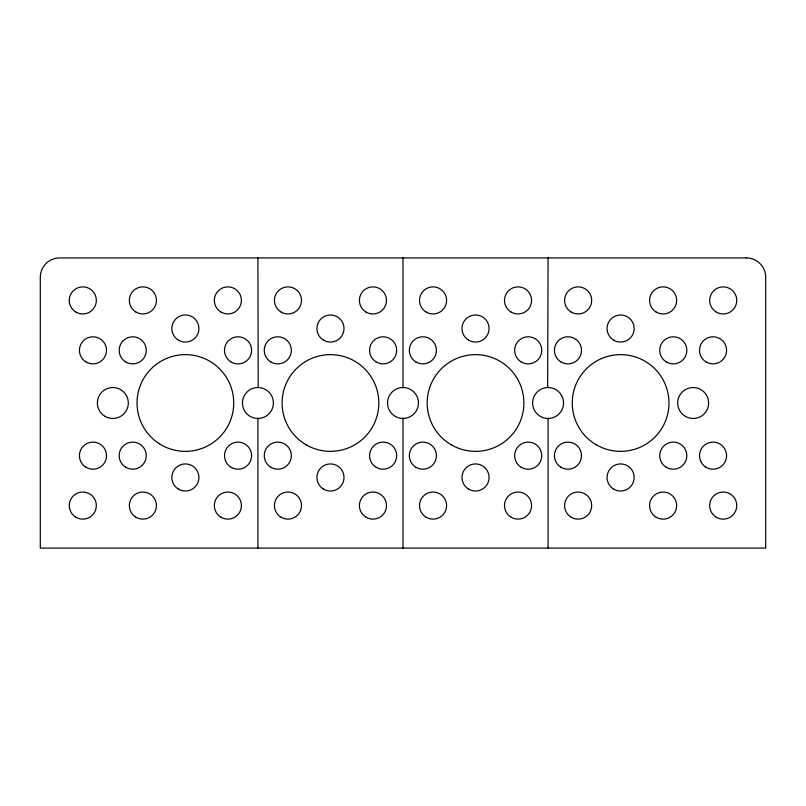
<?xml version="1.0" encoding="UTF-8"?>
<svg xmlns="http://www.w3.org/2000/svg" width="806" height="806" viewBox="0 0 806 806"><rect width="100%" height="100%" fill="white"/><g stroke="black" fill="none" stroke-linecap="round" stroke-linejoin="round"><path stroke-width="1.21" d="M257.92 257.92L258.202 387.525M402.567 387.535L403.282 387.525A15.475 15.475 0 0 1 418.475 402.869A15.475 15.475 0 0 1 403.534 418.465L402.466 418.465A15.475 15.475 0 0 1 387.525 402.869A15.475 15.475 0 0 1 402.718 387.525L403.433 387.535M258.615 418.455L257.92 418.465A15.475 15.475 0 0 1 244.43 395.414A15.475 15.475 0 0 1 271.138 394.95A15.475 15.475 0 0 1 258.454 418.465L257.92 418.465L257.92 548.08M402.305 418.455L403.695 418.455M547.647 387.535L548.08 257.92M547.385 418.455L548.08 418.465A15.475 15.475 0 0 0 561.57 395.414A15.475 15.475 0 0 0 534.862 394.95A15.475 15.475 0 0 0 547.546 418.465L548.08 418.465L548.08 548.08M403 257.92L403 387.535M403 418.465L403 548.08M746.356 257.92L59.644 257.92A19.344 19.344 0 0 0 40.3 277.264L40.3 548.08L765.7 548.08L765.7 277.264A19.344 19.344 0 0 0 746.356 257.92M666.149 361.844A13.541 13.541 0 0 0 686.813 350.761A13.541 13.541 0 0 0 666.884 338.409A13.541 13.541 0 0 0 666.149 361.844M685.422 416.4A15.475 15.475 0 0 0 708.635 403A15.475 15.475 0 0 0 685.422 389.6A15.475 15.475 0 0 0 685.422 416.4M613.85 340.253A13.541 13.541 0 0 0 634.161 328.526A13.541 13.541 0 0 0 613.85 316.798A13.541 13.541 0 0 0 613.85 340.253M571.353 517.311A13.541 13.541 0 0 0 591.664 505.584A13.541 13.541 0 0 0 571.353 493.856A13.541 13.541 0 0 0 571.353 517.311M560.462 466.936A13.541 13.541 0 0 0 581.469 456.508A13.541 13.541 0 0 0 561.933 443.532A13.541 13.541 0 0 0 560.462 466.936M560.895 361.894A13.541 13.541 0 0 0 581.499 350.681A13.541 13.541 0 0 0 561.48 338.449A13.541 13.541 0 0 0 560.895 361.894M705.905 361.844A13.541 13.541 0 0 0 726.569 350.761A13.541 13.541 0 0 0 706.64 338.409A13.541 13.541 0 0 0 705.905 361.844M655.973 311.922A13.541 13.541 0 0 0 676.647 300.84A13.541 13.541 0 0 0 656.719 288.477A13.541 13.541 0 0 0 655.973 311.922M570.819 311.811A13.541 13.541 0 0 0 591.654 301.041A13.541 13.541 0 0 0 571.907 288.387A13.541 13.541 0 0 0 570.819 311.811M715.728 311.7A13.541 13.541 0 0 0 736.724 301.243A13.541 13.541 0 0 0 717.169 288.296A13.541 13.541 0 0 0 715.728 311.7M715.728 516.878A13.541 13.541 0 0 0 736.724 506.42A13.541 13.541 0 0 0 717.169 493.463A13.541 13.541 0 0 0 715.728 516.878M666.149 467.168A13.541 13.541 0 0 0 686.813 456.085A13.541 13.541 0 0 0 666.884 443.723A13.541 13.541 0 0 0 666.149 467.168M613.124 488.748A13.541 13.541 0 0 0 634.131 478.321A13.541 13.541 0 0 0 614.595 465.344A13.541 13.541 0 0 0 613.124 488.748M596.168 444.721A48.36 48.36 0 0 0 668.98 403.322A48.36 48.36 0 0 0 596.722 360.957A48.36 48.36 0 0 0 596.168 444.721M705.824 467.117A13.541 13.541 0 0 0 726.569 456.176A13.541 13.541 0 0 0 706.721 443.683A13.541 13.541 0 0 0 705.824 467.117M656.245 517.261A13.541 13.541 0 0 0 676.657 505.694A13.541 13.541 0 0 0 656.437 493.806A13.541 13.541 0 0 0 656.245 517.261M416.098 467.379A13.541 13.541 0 0 0 436.419 455.672A13.541 13.541 0 0 0 416.118 443.925A13.541 13.541 0 0 0 416.098 467.379M426.223 312.103A13.541 13.541 0 0 0 446.584 300.477A13.541 13.541 0 0 0 426.334 288.659A13.541 13.541 0 0 0 426.223 312.103M521.311 467.319A13.541 13.541 0 0 0 541.743 455.803A13.541 13.541 0 0 0 521.553 443.864A13.541 13.541 0 0 0 521.311 467.319M468.679 489.151A13.541 13.541 0 0 0 489.081 477.575A13.541 13.541 0 0 0 468.86 465.697A13.541 13.541 0 0 0 468.679 489.151M451.36 444.882A48.36 48.36 0 0 0 523.9 403A48.36 48.36 0 0 0 451.36 361.118A48.36 48.36 0 0 0 451.36 444.882M416.037 362.025A13.541 13.541 0 0 0 436.419 350.419A13.541 13.541 0 0 0 416.178 338.57A13.541 13.541 0 0 0 416.037 362.025M425.739 516.989A13.541 13.541 0 0 0 446.574 506.218A13.541 13.541 0 0 0 426.827 493.564A13.541 13.541 0 0 0 425.739 516.989M511.266 517.311A13.541 13.541 0 0 0 531.577 505.584A13.541 13.541 0 0 0 511.266 493.856A13.541 13.541 0 0 0 511.266 517.311M510.893 311.922A13.541 13.541 0 0 0 531.567 300.84A13.541 13.541 0 0 0 511.639 288.477A13.541 13.541 0 0 0 510.893 311.922M468.699 340.213A13.541 13.541 0 0 0 489.081 328.606A13.541 13.541 0 0 0 468.84 316.758A13.541 13.541 0 0 0 468.699 340.213M520.898 361.743A13.541 13.541 0 0 0 541.733 350.963A13.541 13.541 0 0 0 521.976 338.319A13.541 13.541 0 0 0 520.898 361.743M271.018 467.379A13.541 13.541 0 0 0 291.339 455.672A13.541 13.541 0 0 0 271.038 443.925A13.541 13.541 0 0 0 271.018 467.379M281.143 312.103A13.541 13.541 0 0 0 301.504 300.477A13.541 13.541 0 0 0 281.254 288.659A13.541 13.541 0 0 0 281.143 312.103M376.231 467.319A13.541 13.541 0 0 0 396.663 455.803A13.541 13.541 0 0 0 376.473 443.864A13.541 13.541 0 0 0 376.231 467.319M323.599 489.151A13.541 13.541 0 0 0 344.001 477.575A13.541 13.541 0 0 0 323.78 465.697A13.541 13.541 0 0 0 323.599 489.151M306.28 444.882A48.36 48.36 0 0 0 378.82 403A48.36 48.36 0 0 0 306.28 361.118A48.36 48.36 0 0 0 306.28 444.882M270.957 362.025A13.541 13.541 0 0 0 291.339 350.419A13.541 13.541 0 0 0 271.098 338.57A13.541 13.541 0 0 0 270.957 362.025M281.193 517.311A13.541 13.541 0 0 0 301.504 505.584A13.541 13.541 0 0 0 281.193 493.856A13.541 13.541 0 0 0 281.193 517.311M366.186 517.311A13.541 13.541 0 0 0 386.497 505.584A13.541 13.541 0 0 0 366.186 493.856A13.541 13.541 0 0 0 366.186 517.311M365.813 311.922A13.541 13.541 0 0 0 386.487 300.84A13.541 13.541 0 0 0 366.559 288.477A13.541 13.541 0 0 0 365.813 311.922M323.619 340.213A13.541 13.541 0 0 0 344.001 328.606A13.541 13.541 0 0 0 323.76 316.758A13.541 13.541 0 0 0 323.619 340.213M375.818 361.743A13.541 13.541 0 0 0 396.653 350.963A13.541 13.541 0 0 0 376.896 338.319A13.541 13.541 0 0 0 375.818 361.743M76.006 312.134A13.541 13.541 0 0 0 96.337 300.437A13.541 13.541 0 0 0 76.036 288.679A13.541 13.541 0 0 0 76.006 312.134M135.479 516.928A13.541 13.541 0 0 0 156.404 506.329A13.541 13.541 0 0 0 136.768 493.504A13.541 13.541 0 0 0 135.479 516.928M85.899 467.218A13.541 13.541 0 0 0 106.503 455.995A13.541 13.541 0 0 0 86.484 443.774A13.541 13.541 0 0 0 85.899 467.218M76.006 517.301A13.541 13.541 0 0 0 96.337 505.604A13.541 13.541 0 0 0 76.036 493.846A13.541 13.541 0 0 0 76.006 517.301M178.61 340.253A13.541 13.541 0 0 0 198.921 328.526A13.541 13.541 0 0 0 178.61 316.798A13.541 13.541 0 0 0 178.61 340.253M125.585 361.844A13.541 13.541 0 0 0 146.249 350.761A13.541 13.541 0 0 0 126.32 338.409A13.541 13.541 0 0 0 125.585 361.844M230.828 361.803A13.541 13.541 0 0 0 251.573 350.852A13.541 13.541 0 0 0 231.725 338.359A13.541 13.541 0 0 0 230.828 361.803M158.883 443.451A48.36 48.36 0 0 0 233.659 405.72A48.36 48.36 0 0 0 163.588 359.829A48.36 48.36 0 0 0 158.883 443.451M177.884 488.748A13.541 13.541 0 0 0 198.891 478.321A13.541 13.541 0 0 0 179.355 465.344A13.541 13.541 0 0 0 177.884 488.748M135.751 311.922A13.541 13.541 0 0 0 156.424 300.84A13.541 13.541 0 0 0 136.486 288.477A13.541 13.541 0 0 0 135.751 311.922M85.829 361.844A13.541 13.541 0 0 0 106.493 350.761A13.541 13.541 0 0 0 86.564 338.409A13.541 13.541 0 0 0 85.829 361.844M125.585 467.168A13.541 13.541 0 0 0 146.249 456.085A13.541 13.541 0 0 0 126.32 443.723A13.541 13.541 0 0 0 125.585 467.168M105.102 416.4A15.475 15.475 0 0 0 128.315 403A15.475 15.475 0 0 0 105.102 389.6A15.475 15.475 0 0 0 105.102 416.4M221.106 517.311A13.541 13.541 0 0 0 241.417 505.584A13.541 13.541 0 0 0 221.106 493.856A13.541 13.541 0 0 0 221.106 517.311M231.272 467.389A13.541 13.541 0 0 0 251.583 455.662A13.541 13.541 0 0 0 231.272 443.935A13.541 13.541 0 0 0 231.272 467.389M220.915 312.023A13.541 13.541 0 0 0 241.407 300.638A13.541 13.541 0 0 0 221.297 288.578A13.541 13.541 0 0 0 220.915 312.023"/></g></svg>
